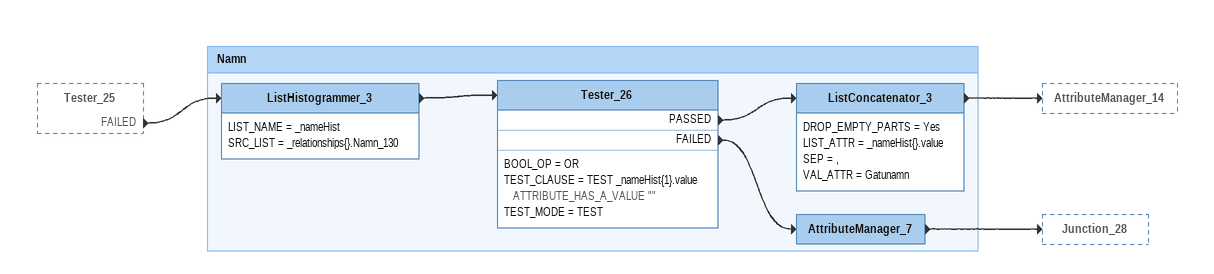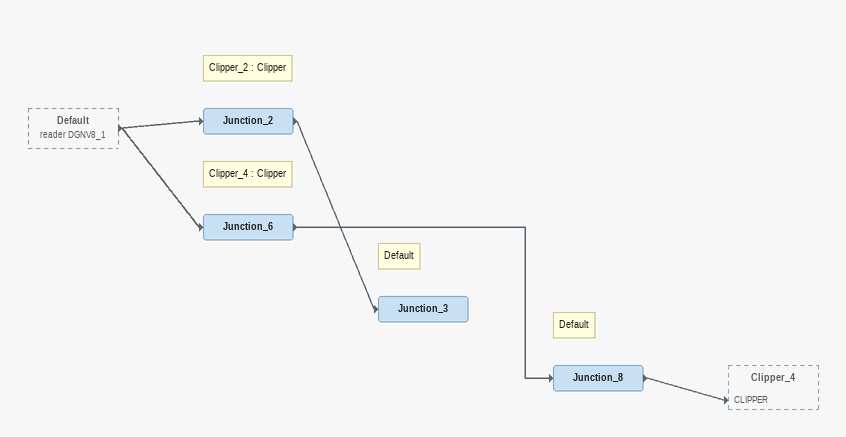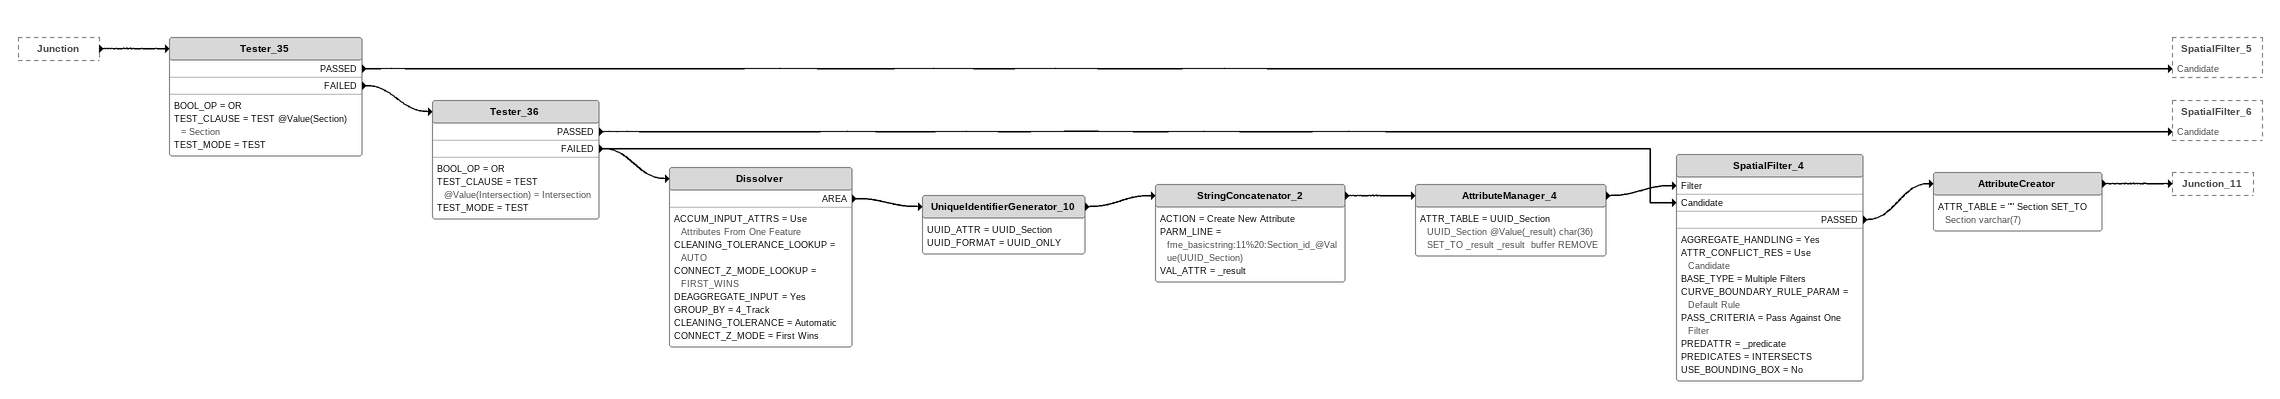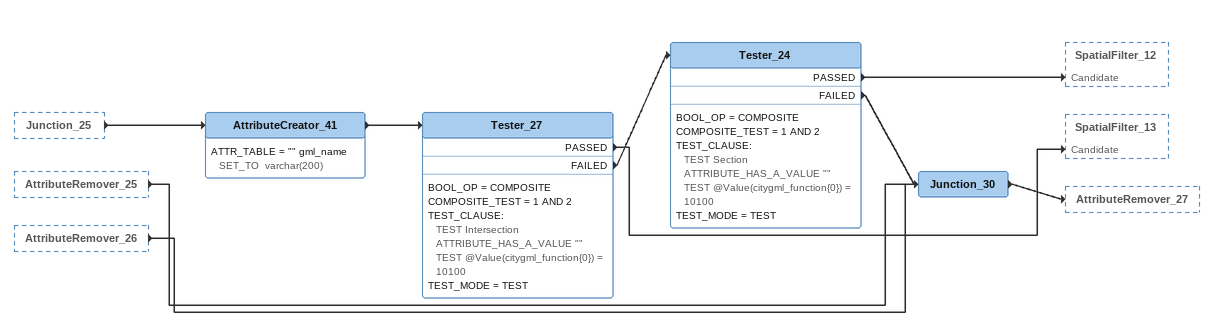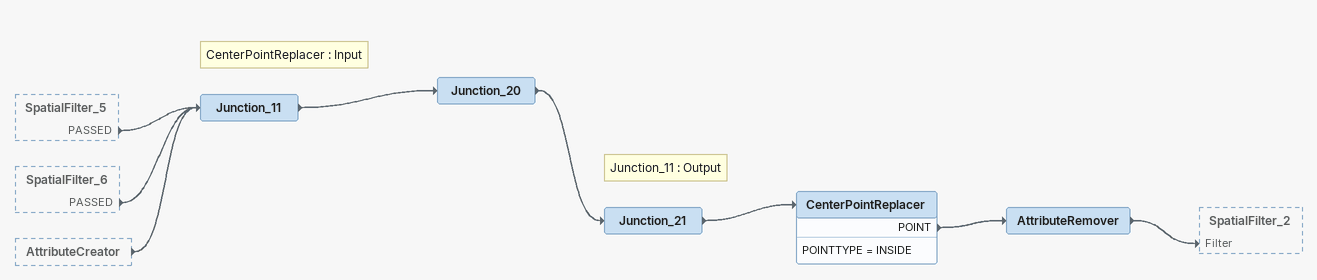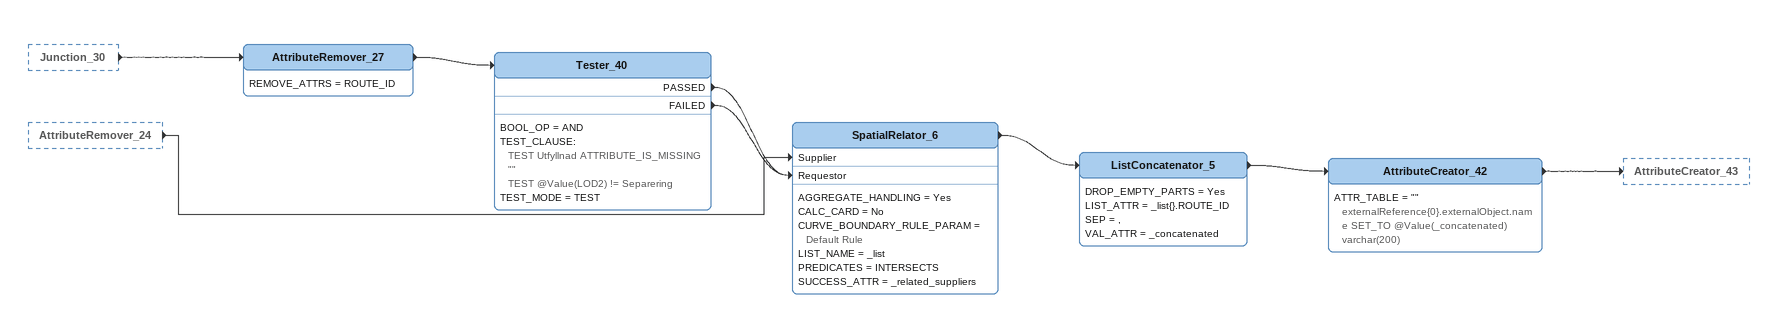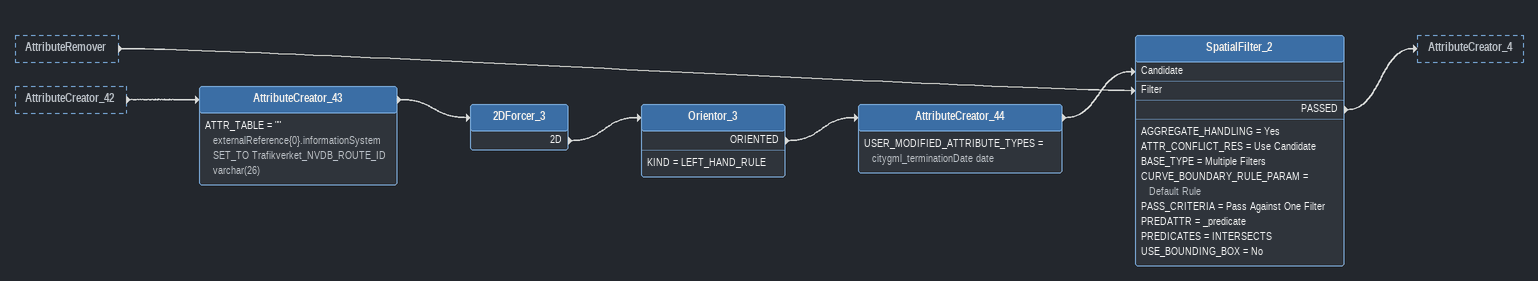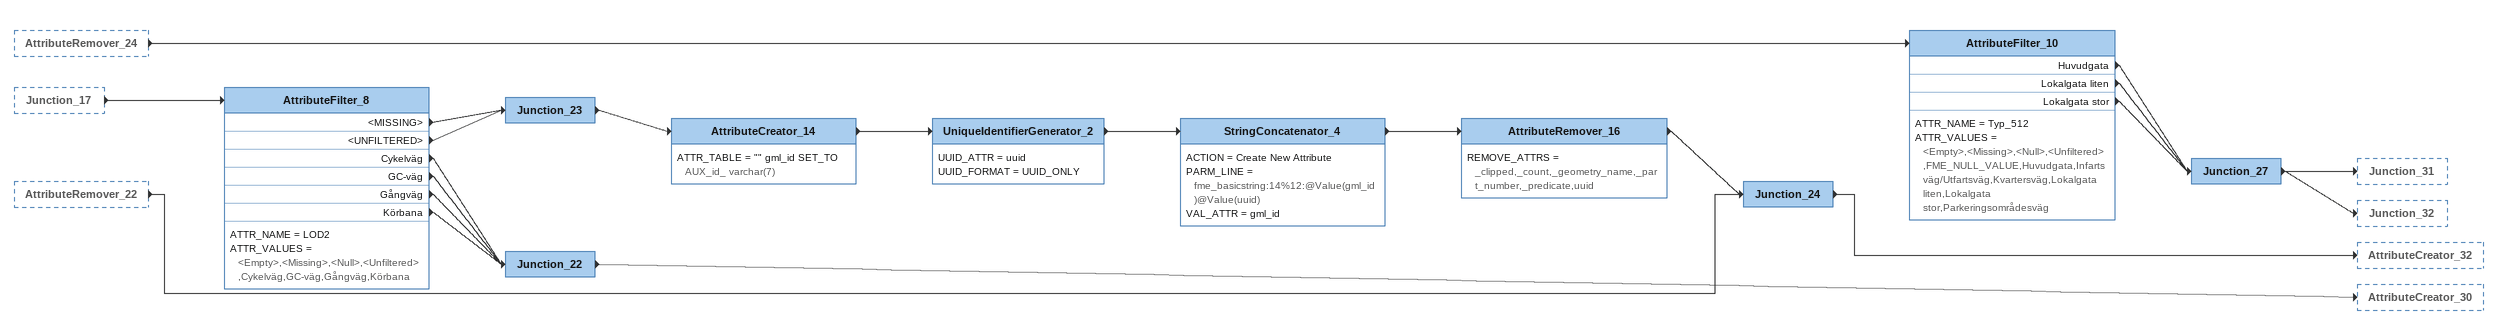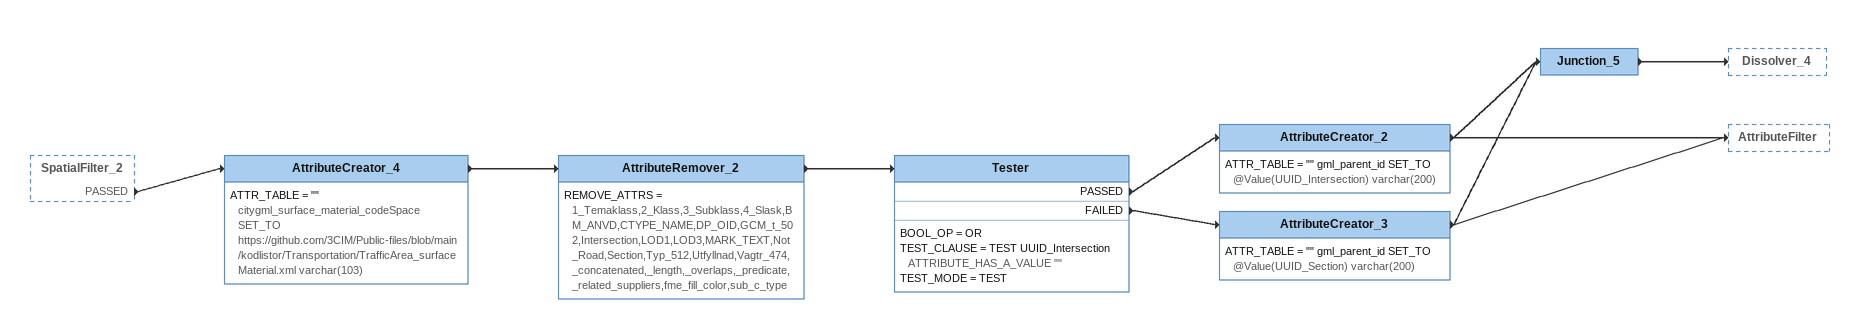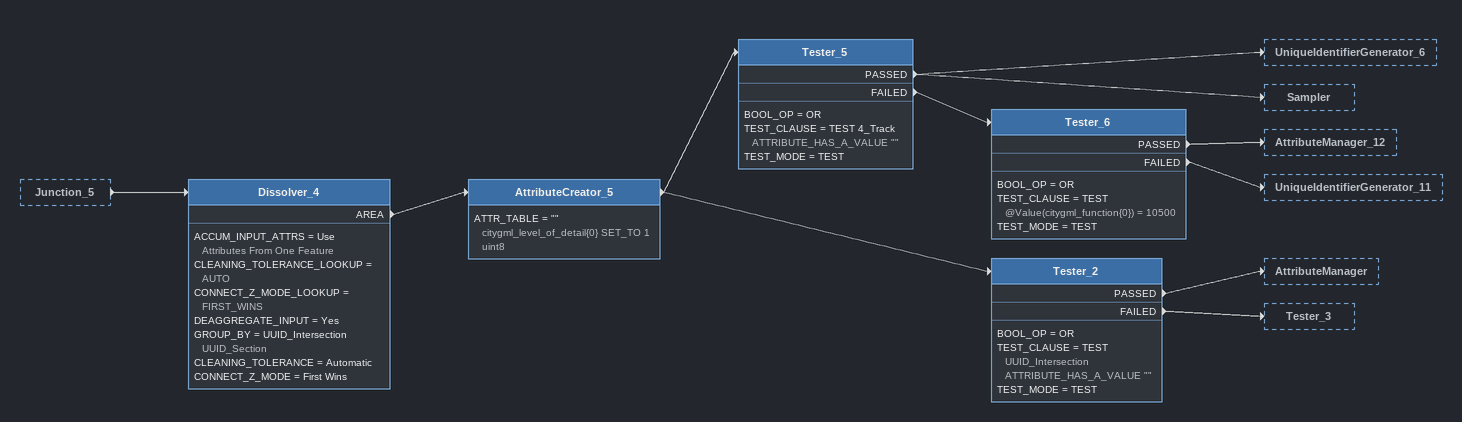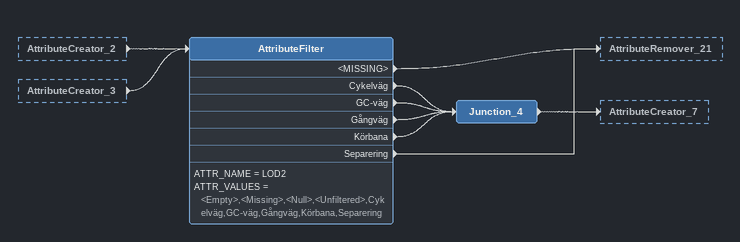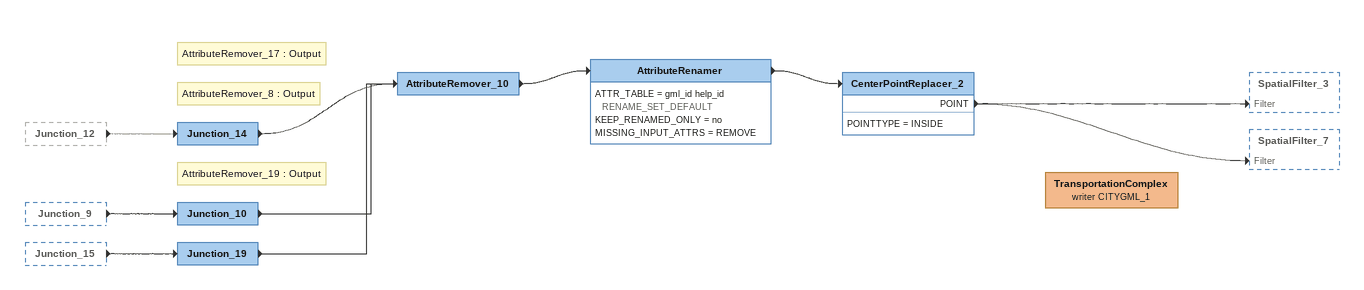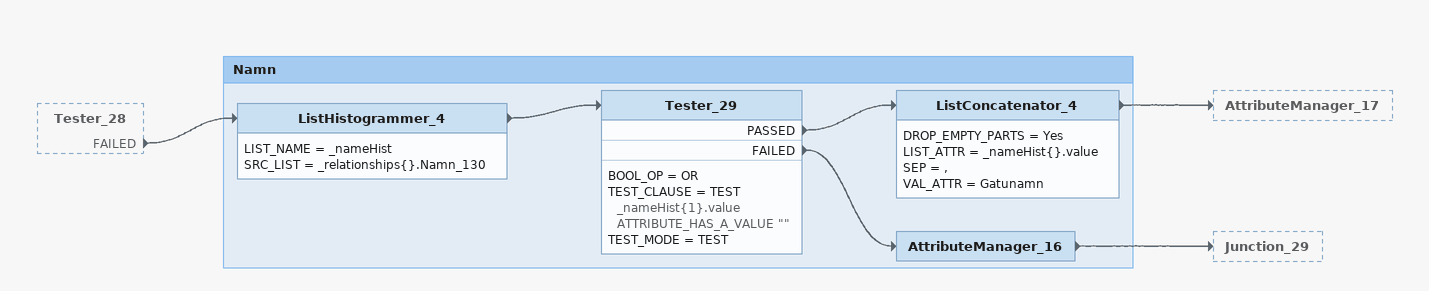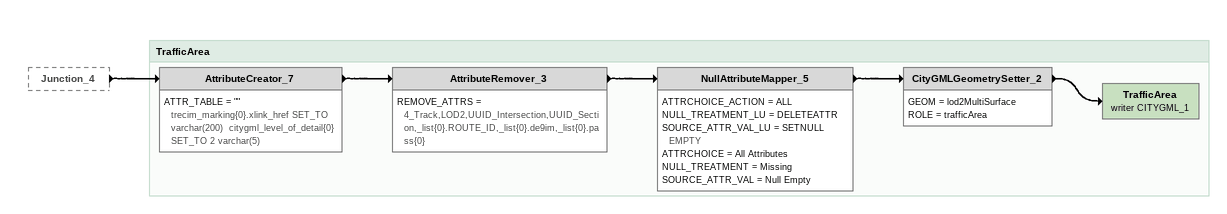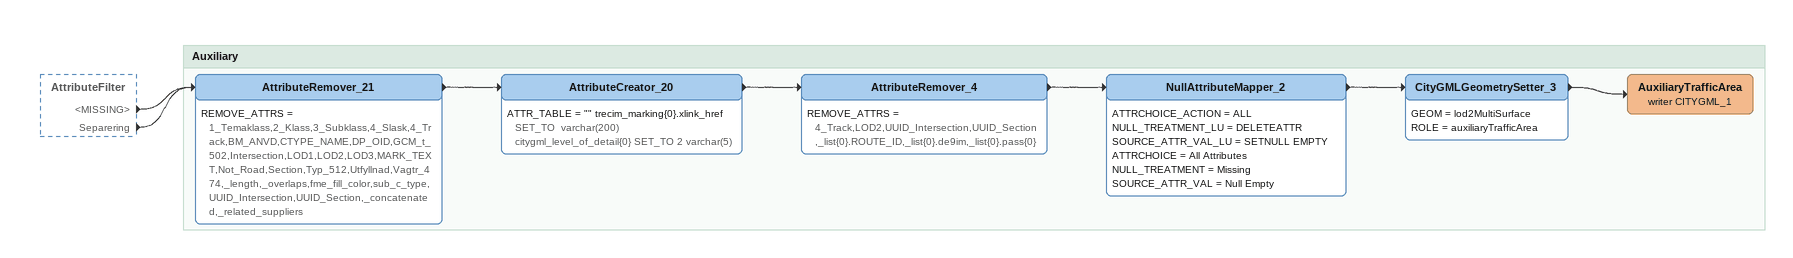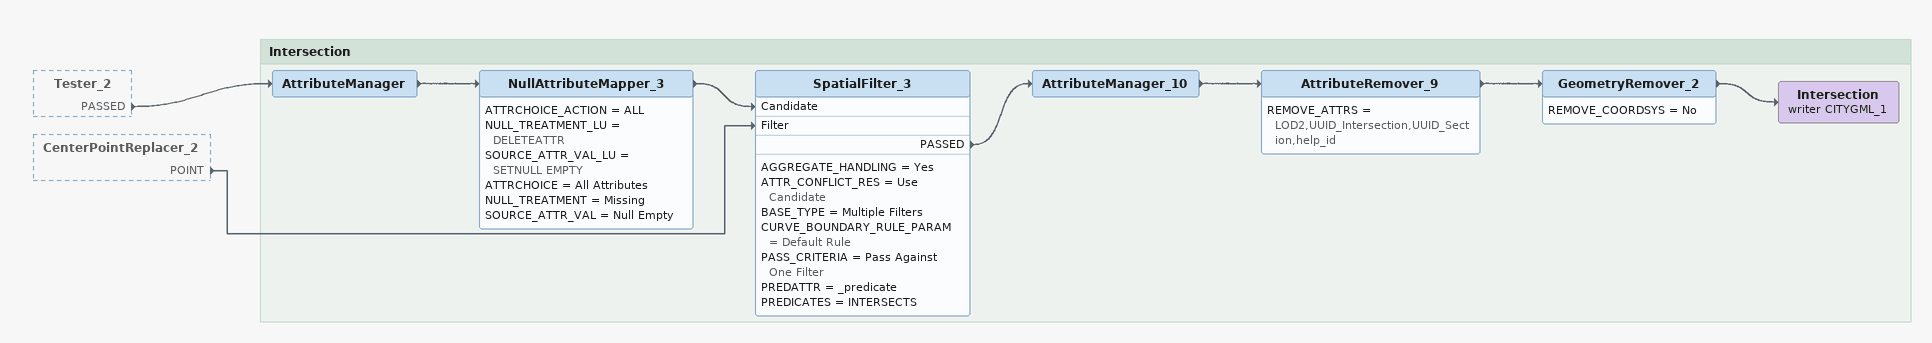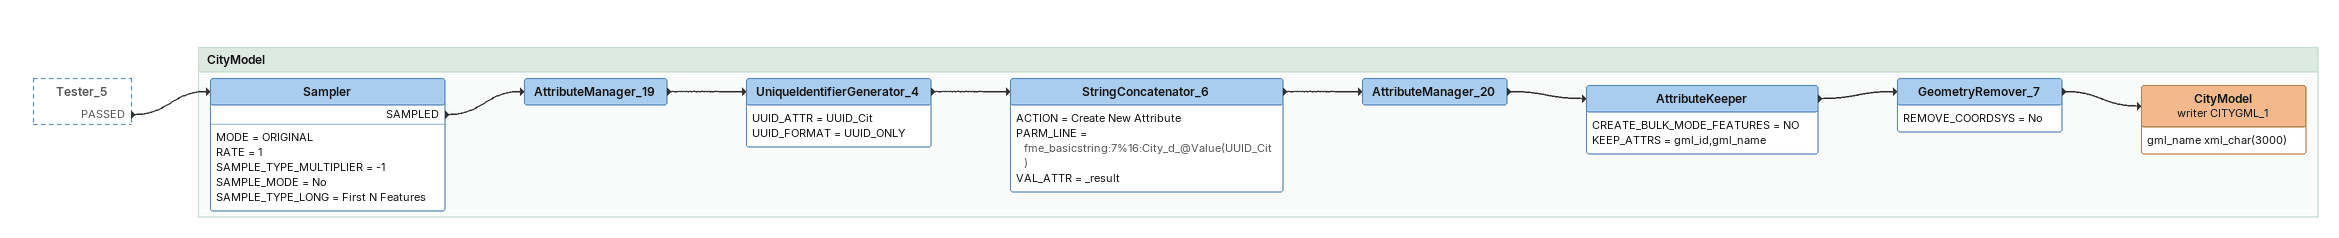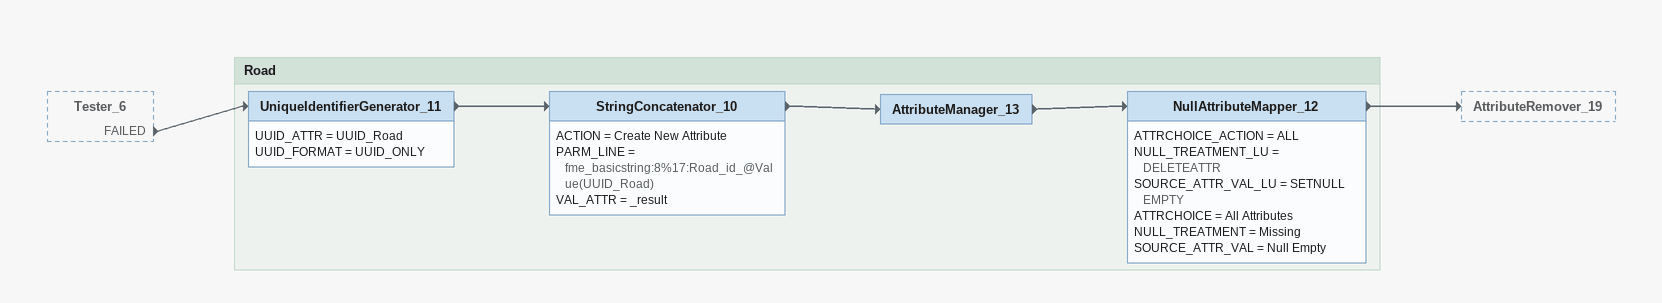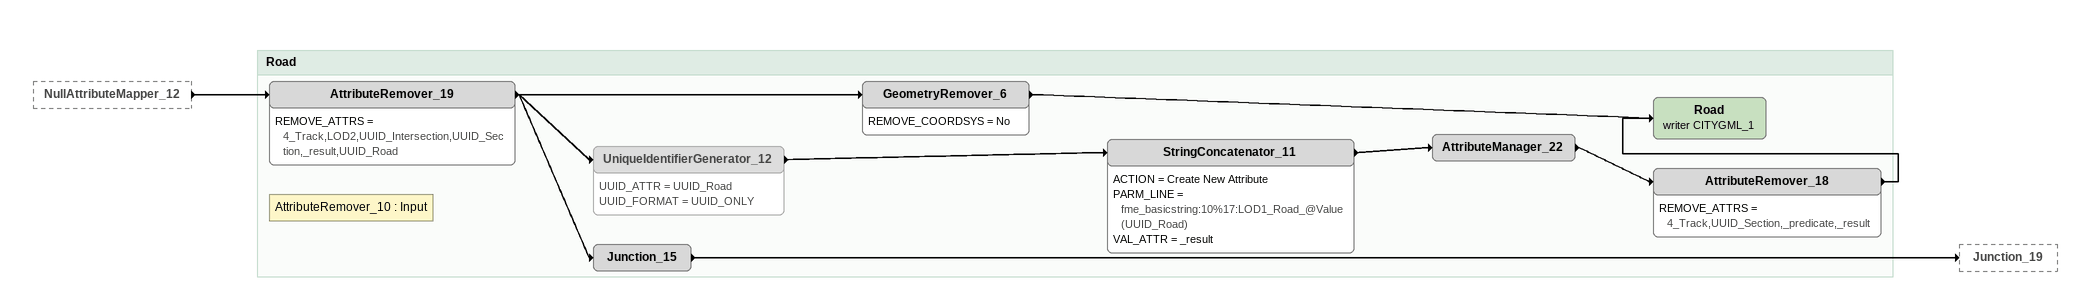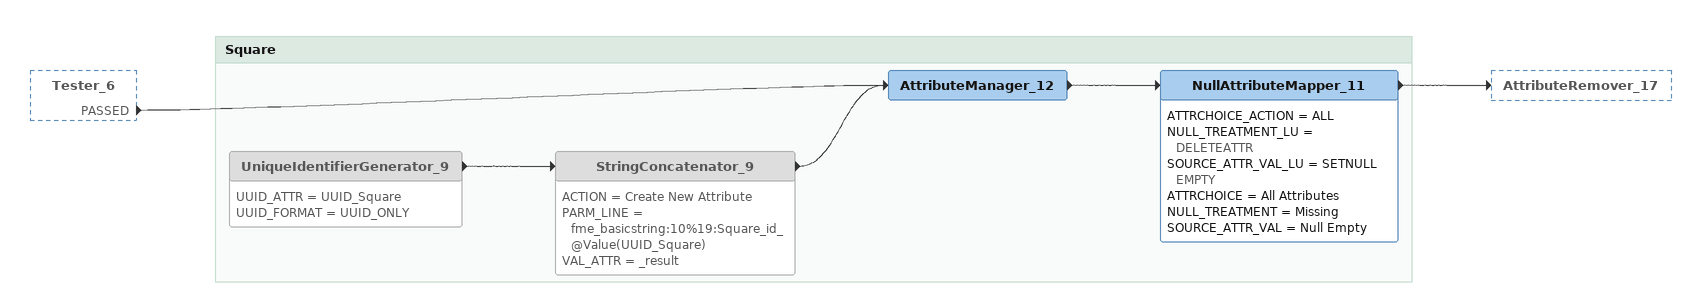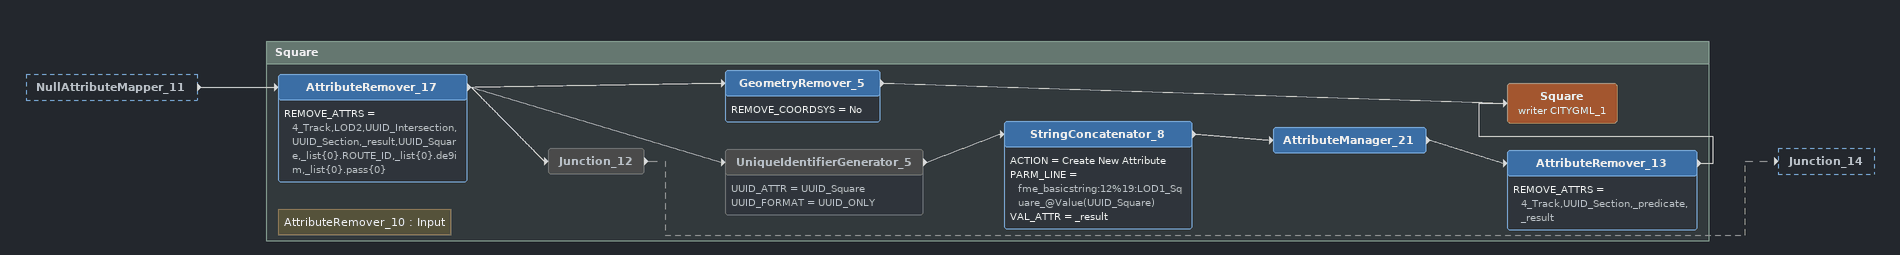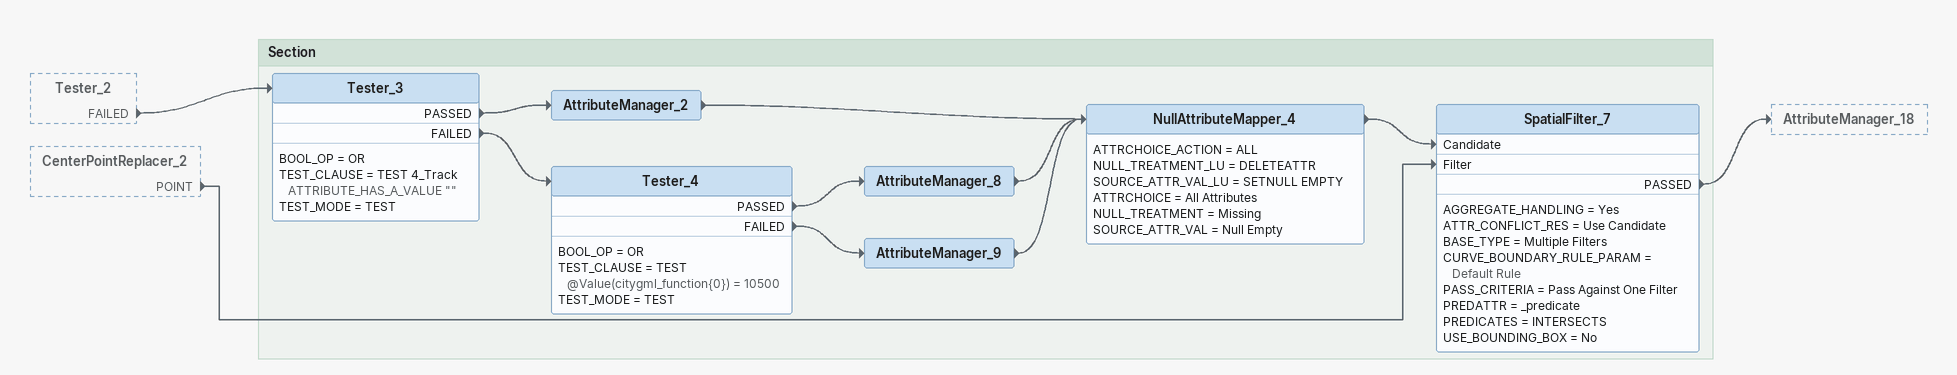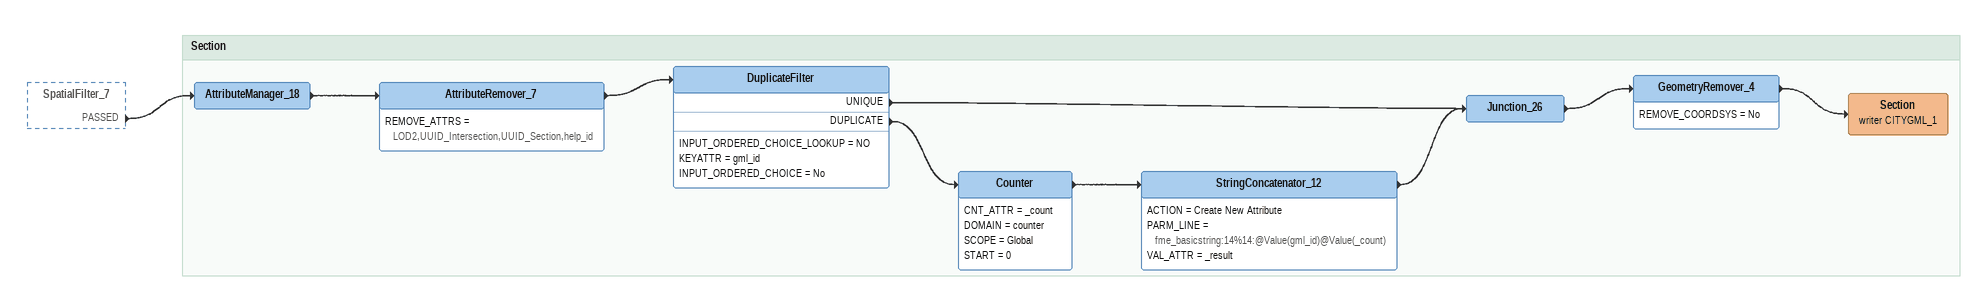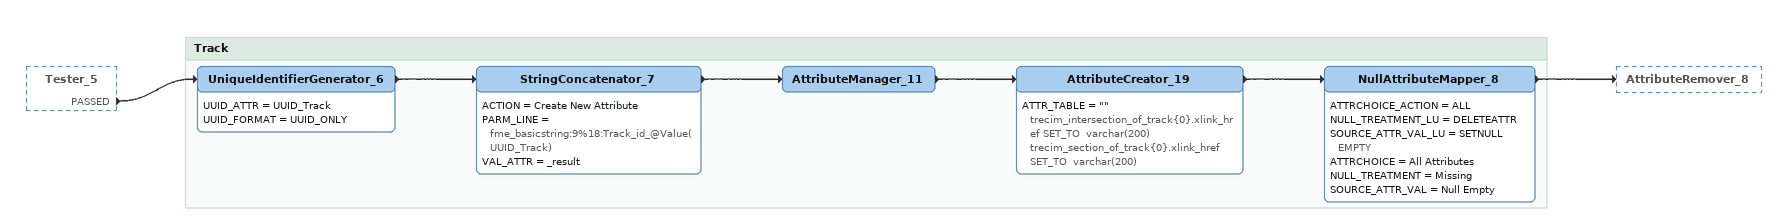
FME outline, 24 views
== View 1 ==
Tester_25 [outside]
    FAILED -> ListHistogrammer_3

Bookmark: Namn
ListHistogrammer_3
    LIST_NAME = _nameHist
    SRC_LIST = _relationships{}.Namn_130
    -> Tester_26
Tester_26
    BOOL_OP = OR
    TEST_CLAUSE = TEST _nameHist{1}.value ATTRIBUTE_HAS_A_VALUE ""
    TEST_MODE = TEST
    PASSED -> ListConcatenator_3
    FAILED -> AttributeManager_7
ListConcatenator_3
    DROP_EMPTY_PARTS = Yes
    LIST_ATTR = _nameHist{}.value
    SEP = ,
    VAL_ATTR = Gatunamn
    -> AttributeManager_14
AttributeManager_7
    -> Junction_28

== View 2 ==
Default (reader DGNV8_1) [outside]
    -> Junction_2
    -> Junction_6
Note: Clipper_2 : Clipper
Junction_2
    -> Junction_3
Note: Default
Junction_3
Note: Clipper_4 : Clipper
Junction_6
    -> Junction_8
Note: Default
Junction_8
    -> Clipper_4 [CLIPPER]

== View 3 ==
Junction [outside]
    -> Tester_35
Tester_35
    BOOL_OP = OR
    TEST_CLAUSE = TEST @Value(Section) = Section
    TEST_MODE = TEST
    PASSED -> SpatialFilter_5 [Candidate]
    FAILED -> Tester_36
Tester_36
    BOOL_OP = OR
    TEST_CLAUSE = TEST @Value(Intersection) = Intersection
    TEST_MODE = TEST
    PASSED -> SpatialFilter_6 [Candidate]
    FAILED -> Dissolver
    FAILED -> SpatialFilter_4 [Candidate]
Dissolver
    ACCUM_INPUT_ATTRS = Use Attributes From One Feature
    CLEANING_TOLERANCE_LOOKUP = AUTO
    CONNECT_Z_MODE_LOOKUP = FIRST_WINS
    DEAGGREGATE_INPUT = Yes
    GROUP_BY = 4_Track
    CLEANING_TOLERANCE = Automatic
    CONNECT_Z_MODE = First Wins
    AREA -> UniqueIdentifierGenerator_10
UniqueIdentifierGenerator_10
    UUID_ATTR = UUID_Section
    UUID_FORMAT = UUID_ONLY
    -> StringConcatenator_2
StringConcatenator_2
    ACTION = Create New Attribute
    PARM_LINE = fme_basicstring:11%20:Section_id_@Value(UUID_Section)
    VAL_ATTR = _result
    -> AttributeManager_4
AttributeManager_4
    ATTR_TABLE = UUID_Section UUID_Section @Value(_result) char(36) SET_TO _result _result  buffer REMOVE
    -> SpatialFilter_4 [Filter]
SpatialFilter_4
    AGGREGATE_HANDLING = Yes
    ATTR_CONFLICT_RES = Use Candidate
    BASE_TYPE = Multiple Filters
    CURVE_BOUNDARY_RULE_PARAM = Default Rule
    PASS_CRITERIA = Pass Against One Filter
    PREDATTR = _predicate
    PREDICATES = INTERSECTS
    USE_BOUNDING_BOX = No
    PASSED -> AttributeCreator
AttributeCreator
    ATTR_TABLE = "" Section SET_TO Section varchar(7)
    -> Junction_11

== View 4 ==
Junction_25 [outside]
    -> AttributeCreator_41
AttributeRemover_25 [outside]
    -> Junction_30
AttributeRemover_26 [outside]
    -> Junction_30
AttributeCreator_41
    ATTR_TABLE = "" gml_name SET_TO  varchar(200)
    -> Tester_27
Tester_27
    BOOL_OP = COMPOSITE
    COMPOSITE_TEST = 1 AND 2
    TEST_CLAUSE:
      TEST Intersection ATTRIBUTE_HAS_A_VALUE ""
      TEST @Value(citygml_function{0}) = 10100
    TEST_MODE = TEST
    PASSED -> SpatialFilter_13 [Candidate]
    FAILED -> Tester_24
Tester_24
    BOOL_OP = COMPOSITE
    COMPOSITE_TEST = 1 AND 2
    TEST_CLAUSE:
      TEST Section ATTRIBUTE_HAS_A_VALUE ""
      TEST @Value(citygml_function{0}) = 10100
    TEST_MODE = TEST
    PASSED -> SpatialFilter_12 [Candidate]
    FAILED -> Junction_30
Junction_30
    -> AttributeRemover_27

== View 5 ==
SpatialFilter_5 [outside]
    PASSED -> Junction_11
SpatialFilter_6 [outside]
    PASSED -> Junction_11
AttributeCreator [outside]
    -> Junction_11
Junction_11
    -> Junction_20
Note: CenterPointReplacer : Input
Junction_20
    -> Junction_21
Note: Junction_11 : Output
Junction_21
    -> CenterPointReplacer
CenterPointReplacer
    POINTTYPE = INSIDE
    POINT -> AttributeRemover
AttributeRemover
    -> SpatialFilter_2 [Filter]

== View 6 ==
Junction_30 [outside]
    -> AttributeRemover_27
AttributeRemover_24 [outside]
    -> SpatialRelator_6 [Supplier]
AttributeRemover_27
    REMOVE_ATTRS = ROUTE_ID
    -> Tester_40
Tester_40
    BOOL_OP = AND
    TEST_CLAUSE:
      TEST Utfyllnad ATTRIBUTE_IS_MISSING ""
      TEST @Value(LOD2) != Separering
    TEST_MODE = TEST
    PASSED -> SpatialRelator_6 [Requestor]
    FAILED -> SpatialRelator_6 [Requestor]
SpatialRelator_6
    AGGREGATE_HANDLING = Yes
    CALC_CARD = No
    CURVE_BOUNDARY_RULE_PARAM = Default Rule
    LIST_NAME = _list
    PREDICATES = INTERSECTS
    SUCCESS_ATTR = _related_suppliers
    -> ListConcatenator_5
ListConcatenator_5
    DROP_EMPTY_PARTS = Yes
    LIST_ATTR = _list{}.ROUTE_ID
    SEP = ,
    VAL_ATTR = _concatenated
    -> AttributeCreator_42
AttributeCreator_42
    ATTR_TABLE = "" externalReference{0}.externalObject.name SET_TO @Value(_concatenated) varchar(200)
    -> AttributeCreator_43

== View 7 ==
AttributeRemover [outside]
    -> SpatialFilter_2 [Filter]
AttributeCreator_42 [outside]
    -> AttributeCreator_43
AttributeCreator_43
    ATTR_TABLE = "" externalReference{0}.informationSystem SET_TO Trafikverket_NVDB_ROUTE_ID varchar(26)
    -> 2DForcer_3
2DForcer_3
    2D -> Orientor_3
Orientor_3
    KIND = LEFT_HAND_RULE
    ORIENTED -> AttributeCreator_44
AttributeCreator_44
    USER_MODIFIED_ATTRIBUTE_TYPES = citygml_terminationDate date
    -> SpatialFilter_2 [Candidate]
SpatialFilter_2
    AGGREGATE_HANDLING = Yes
    ATTR_CONFLICT_RES = Use Candidate
    BASE_TYPE = Multiple Filters
    CURVE_BOUNDARY_RULE_PARAM = Default Rule
    PASS_CRITERIA = Pass Against One Filter
    PREDATTR = _predicate
    PREDICATES = INTERSECTS
    USE_BOUNDING_BOX = No
    PASSED -> AttributeCreator_4

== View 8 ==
AttributeRemover_24 [outside]
    -> AttributeFilter_10
Junction_17 [outside]
    -> AttributeFilter_8
AttributeRemover_22 [outside]
    -> Junction_24
AttributeFilter_8
    ATTR_NAME = LOD2
    ATTR_VALUES = <Empty>,<Missing>,<Null>,<Unfiltered>,Cykelväg,GC-väg,Gångväg,Körbana
    <MISSING> -> Junction_23
    <UNFILTERED> -> Junction_23
    Cykelväg -> Junction_22
    GC-väg -> Junction_22
    Gångväg -> Junction_22
    Körbana -> Junction_22
Junction_23
    -> AttributeCreator_14
AttributeCreator_14
    ATTR_TABLE = "" gml_id SET_TO AUX_id_ varchar(7)
    -> UniqueIdentifierGenerator_2
UniqueIdentifierGenerator_2
    UUID_ATTR = uuid
    UUID_FORMAT = UUID_ONLY
    -> StringConcatenator_4
StringConcatenator_4
    ACTION = Create New Attribute
    PARM_LINE = fme_basicstring:14%12:@Value(gml_id)@Value(uuid)
    VAL_ATTR = gml_id
    -> AttributeRemover_16
AttributeRemover_16
    REMOVE_ATTRS = _clipped,_count,_geometry_name,_part_number,_predicate,uuid
    -> Junction_24
Junction_22
    -> AttributeCreator_30
Junction_24
    -> AttributeCreator_32
AttributeFilter_10
    ATTR_NAME = Typ_512
    ATTR_VALUES = <Empty>,<Missing>,<Null>,<Unfiltered>,FME_NULL_VALUE,Huvudgata,Infartsväg/Utfartsväg,Kvartersväg,Lokalgata liten,Lokalgata stor,Parkeringsområdesväg
    Huvudgata -> Junction_27
    Lokalgata liten -> Junction_27
    Lokalgata stor -> Junction_27
Junction_27
    -> Junction_31
    -> Junction_32

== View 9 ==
SpatialFilter_2 [outside]
    PASSED -> AttributeCreator_4
AttributeCreator_4
    ATTR_TABLE = "" citygml_surface_material_codeSpace SET_TO https://github.com/3CIM/Public-files/blob/main/kodlistor/Transportation/TrafficArea_surfaceMaterial.xml varchar(103)
    -> AttributeRemover_2
AttributeRemover_2
    REMOVE_ATTRS = 1_Temaklass,2_Klass,3_Subklass,4_Slask,BM_ANVD,CTYPE_NAME,DP_OID,GCM_t_502,Intersection,LOD1,LOD3,MARK_TEXT,Not_Road,Section,Typ_512,Utfyllnad,Vagtr_474,_concatenated,_length,_overlaps,_predicate,_related_suppliers,fme_fill_color,sub_c_type
    -> Tester
Tester
    BOOL_OP = OR
    TEST_CLAUSE = TEST UUID_Intersection ATTRIBUTE_HAS_A_VALUE ""
    TEST_MODE = TEST
    PASSED -> AttributeCreator_2
    FAILED -> AttributeCreator_3
AttributeCreator_2
    ATTR_TABLE = "" gml_parent_id SET_TO @Value(UUID_Intersection) varchar(200)
    -> AttributeFilter
    -> Junction_5
AttributeCreator_3
    ATTR_TABLE = "" gml_parent_id SET_TO @Value(UUID_Section) varchar(200)
    -> AttributeFilter
    -> Junction_5
Junction_5
    -> Dissolver_4

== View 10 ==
Junction_5 [outside]
    -> Dissolver_4
Dissolver_4
    ACCUM_INPUT_ATTRS = Use Attributes From One Feature
    CLEANING_TOLERANCE_LOOKUP = AUTO
    CONNECT_Z_MODE_LOOKUP = FIRST_WINS
    DEAGGREGATE_INPUT = Yes
    GROUP_BY = UUID_Intersection UUID_Section
    CLEANING_TOLERANCE = Automatic
    CONNECT_Z_MODE = First Wins
    AREA -> AttributeCreator_5
AttributeCreator_5
    ATTR_TABLE = "" citygml_level_of_detail{0} SET_TO 1 uint8
    -> Tester_2
    -> Tester_5
Tester_5
    BOOL_OP = OR
    TEST_CLAUSE = TEST 4_Track ATTRIBUTE_HAS_A_VALUE ""
    TEST_MODE = TEST
    PASSED -> UniqueIdentifierGenerator_6
    PASSED -> Sampler
    FAILED -> Tester_6
Tester_6
    BOOL_OP = OR
    TEST_CLAUSE = TEST @Value(citygml_function{0}) = 10500
    TEST_MODE = TEST
    PASSED -> AttributeManager_12
    FAILED -> UniqueIdentifierGenerator_11
Tester_2
    BOOL_OP = OR
    TEST_CLAUSE = TEST UUID_Intersection ATTRIBUTE_HAS_A_VALUE ""
    TEST_MODE = TEST
    PASSED -> AttributeManager
    FAILED -> Tester_3

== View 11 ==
AttributeCreator_2 [outside]
    -> AttributeFilter
AttributeCreator_3 [outside]
    -> AttributeFilter
AttributeFilter
    ATTR_NAME = LOD2
    ATTR_VALUES = <Empty>,<Missing>,<Null>,<Unfiltered>,Cykelväg,GC-väg,Gångväg,Körbana,Separering
    <MISSING> -> AttributeRemover_21
    Cykelväg -> Junction_4
    GC-väg -> Junction_4
    Gångväg -> Junction_4
    Körbana -> Junction_4
    Separering -> AttributeRemover_21
Junction_4
    -> AttributeCreator_7

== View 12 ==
Junction_12 [outside]
    -> Junction_14 [off]
Junction_9 [outside]
    -> Junction_10
Junction_15 [outside]
    -> Junction_19
Note: AttributeRemover_8 : Output
Junction_10
    -> AttributeRemover_10
Note: AttributeRemover_19 : Output
Junction_19
    -> AttributeRemover_10
TransportationComplex (writer CITYGML_1)
Note: AttributeRemover_17 : Output
Junction_14
    -> AttributeRemover_10
AttributeRemover_10
    -> AttributeRenamer
AttributeRenamer
    ATTR_TABLE = gml_id help_id RENAME_SET_DEFAULT
    KEEP_RENAMED_ONLY = no
    MISSING_INPUT_ATTRS = REMOVE
    -> CenterPointReplacer_2
CenterPointReplacer_2
    POINTTYPE = INSIDE
    POINT -> SpatialFilter_3 [Filter]
    POINT -> SpatialFilter_7 [Filter]

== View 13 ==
Tester_28 [outside]
    FAILED -> ListHistogrammer_4

Bookmark: Namn
ListHistogrammer_4
    LIST_NAME = _nameHist
    SRC_LIST = _relationships{}.Namn_130
    -> Tester_29
Tester_29
    BOOL_OP = OR
    TEST_CLAUSE = TEST _nameHist{1}.value ATTRIBUTE_HAS_A_VALUE ""
    TEST_MODE = TEST
    PASSED -> ListConcatenator_4
    FAILED -> AttributeManager_16
ListConcatenator_4
    DROP_EMPTY_PARTS = Yes
    LIST_ATTR = _nameHist{}.value
    SEP = ,
    VAL_ATTR = Gatunamn
    -> AttributeManager_17
AttributeManager_16
    -> Junction_29

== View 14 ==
Junction_4 [outside]
    -> AttributeCreator_7

Bookmark: TrafficArea
AttributeCreator_7
    ATTR_TABLE = "" trecim_marking{0}.xlink_href SET_TO  varchar(200)  citygml_level_of_detail{0} SET_TO 2 varchar(5)
    -> AttributeRemover_3
AttributeRemover_3
    REMOVE_ATTRS = 4_Track,LOD2,UUID_Intersection,UUID_Section,_list{0}.ROUTE_ID,_list{0}.de9im,_list{0}.pass{0}
    -> NullAttributeMapper_5
NullAttributeMapper_5
    ATTRCHOICE_ACTION = ALL
    NULL_TREATMENT_LU = DELETEATTR
    SOURCE_ATTR_VAL_LU = SETNULL EMPTY
    ATTRCHOICE = All Attributes
    NULL_TREATMENT = Missing
    SOURCE_ATTR_VAL = Null Empty
    -> CityGMLGeometrySetter_2
CityGMLGeometrySetter_2
    GEOM = lod2MultiSurface
    ROLE = trafficArea
    -> TrafficArea (writer CITYGML_1)
TrafficArea (writer CITYGML_1)

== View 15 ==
AttributeFilter [outside]
    <MISSING> -> AttributeRemover_21
    Separering -> AttributeRemover_21

Bookmark: Auxiliary
AttributeRemover_21
    REMOVE_ATTRS = 1_Temaklass,2_Klass,3_Subklass,4_Slask,4_Track,BM_ANVD,CTYPE_NAME,DP_OID,GCM_t_502,Intersection,LOD1,LOD2,LOD3,MARK_TEXT,Not_Road,Section,Typ_512,Utfyllnad,Vagtr_474,_length,_overlaps,fme_fill_color,sub_c_type,UUID_Intersection,UUID_Section,_concatenated,_related_suppliers
    -> AttributeCreator_20
AttributeCreator_20
    ATTR_TABLE = "" trecim_marking{0}.xlink_href SET_TO  varchar(200)  citygml_level_of_detail{0} SET_TO 2 varchar(5)
    -> AttributeRemover_4
AttributeRemover_4
    REMOVE_ATTRS = 4_Track,LOD2,UUID_Intersection,UUID_Section,_list{0}.ROUTE_ID,_list{0}.de9im,_list{0}.pass{0}
    -> NullAttributeMapper_2
NullAttributeMapper_2
    ATTRCHOICE_ACTION = ALL
    NULL_TREATMENT_LU = DELETEATTR
    SOURCE_ATTR_VAL_LU = SETNULL EMPTY
    ATTRCHOICE = All Attributes
    NULL_TREATMENT = Missing
    SOURCE_ATTR_VAL = Null Empty
    -> CityGMLGeometrySetter_3
CityGMLGeometrySetter_3
    GEOM = lod2MultiSurface
    ROLE = auxiliaryTrafficArea
    -> AuxiliaryTrafficArea (writer CITYGML_1)
AuxiliaryTrafficArea (writer CITYGML_1)

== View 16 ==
Tester_2 [outside]
    PASSED -> AttributeManager
CenterPointReplacer_2 [outside]
    POINT -> SpatialFilter_3 [Filter]

Bookmark: Intersection
AttributeManager
    -> NullAttributeMapper_3
NullAttributeMapper_3
    ATTRCHOICE_ACTION = ALL
    NULL_TREATMENT_LU = DELETEATTR
    SOURCE_ATTR_VAL_LU = SETNULL EMPTY
    ATTRCHOICE = All Attributes
    NULL_TREATMENT = Missing
    SOURCE_ATTR_VAL = Null Empty
    -> SpatialFilter_3 [Candidate]
SpatialFilter_3
    AGGREGATE_HANDLING = Yes
    ATTR_CONFLICT_RES = Use Candidate
    BASE_TYPE = Multiple Filters
    CURVE_BOUNDARY_RULE_PARAM = Default Rule
    PASS_CRITERIA = Pass Against One Filter
    PREDATTR = _predicate
    PREDICATES = INTERSECTS
    PASSED -> AttributeManager_10
AttributeManager_10
    -> AttributeRemover_9
AttributeRemover_9
    REMOVE_ATTRS = LOD2,UUID_Intersection,UUID_Section,help_id
    -> GeometryRemover_2
GeometryRemover_2
    REMOVE_COORDSYS = No
    -> Intersection (writer CITYGML_1)
Intersection (writer CITYGML_1)

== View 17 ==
Tester_5 [outside]
    PASSED -> Sampler

Bookmark: CityModel
Sampler
    MODE = ORIGINAL
    RATE = 1
    SAMPLE_TYPE_MULTIPLIER = -1
    SAMPLE_MODE = No
    SAMPLE_TYPE_LONG = First N Features
    SAMPLED -> AttributeManager_19
AttributeManager_19
    -> UniqueIdentifierGenerator_4
UniqueIdentifierGenerator_4
    UUID_ATTR = UUID_Cit
    UUID_FORMAT = UUID_ONLY
    -> StringConcatenator_6
StringConcatenator_6
    ACTION = Create New Attribute
    PARM_LINE = fme_basicstring:7%16:City_d_@Value(UUID_Cit)
    VAL_ATTR = _result
    -> AttributeManager_20
AttributeManager_20
    -> AttributeKeeper
AttributeKeeper
    CREATE_BULK_MODE_FEATURES = NO
    KEEP_ATTRS = gml_id,gml_name
    -> GeometryRemover_7
GeometryRemover_7
    REMOVE_COORDSYS = No
    -> CityModel (writer CITYGML_1)
CityModel (writer CITYGML_1)
    attributes: gml_name xml_char(3000)

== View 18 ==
Tester_6 [outside]
    FAILED -> UniqueIdentifierGenerator_11

Bookmark: Road
UniqueIdentifierGenerator_11
    UUID_ATTR = UUID_Road
    UUID_FORMAT = UUID_ONLY
    -> StringConcatenator_10
StringConcatenator_10
    ACTION = Create New Attribute
    PARM_LINE = fme_basicstring:8%17:Road_id_@Value(UUID_Road)
    VAL_ATTR = _result
    -> AttributeManager_13
AttributeManager_13
    -> NullAttributeMapper_12
NullAttributeMapper_12
    ATTRCHOICE_ACTION = ALL
    NULL_TREATMENT_LU = DELETEATTR
    SOURCE_ATTR_VAL_LU = SETNULL EMPTY
    ATTRCHOICE = All Attributes
    NULL_TREATMENT = Missing
    SOURCE_ATTR_VAL = Null Empty
    -> AttributeRemover_19

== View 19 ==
NullAttributeMapper_12 [outside]
    -> AttributeRemover_19

Bookmark: Road
AttributeRemover_19
    REMOVE_ATTRS = 4_Track,LOD2,UUID_Intersection,UUID_Section,_result,UUID_Road
    -> GeometryRemover_6
    -> UniqueIdentifierGenerator_12
    -> Junction_15
GeometryRemover_6
    REMOVE_COORDSYS = No
    -> Road (writer CITYGML_1)
UniqueIdentifierGenerator_12 [off]
    UUID_ATTR = UUID_Road
    UUID_FORMAT = UUID_ONLY
    -> StringConcatenator_11
StringConcatenator_11
    ACTION = Create New Attribute
    PARM_LINE = fme_basicstring:10%17:LOD1_Road_@Value(UUID_Road)
    VAL_ATTR = _result
    -> AttributeManager_22
AttributeManager_22
    -> AttributeRemover_18
AttributeRemover_18
    REMOVE_ATTRS = 4_Track,UUID_Section,_predicate,_result
    -> Road (writer CITYGML_1)
Road (writer CITYGML_1)
Note: AttributeRemover_10 : Input
Junction_15
    -> Junction_19

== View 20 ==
Tester_6 [outside]
    PASSED -> AttributeManager_12

Bookmark: Square
UniqueIdentifierGenerator_9 [off]
    UUID_ATTR = UUID_Square
    UUID_FORMAT = UUID_ONLY
    -> StringConcatenator_9
StringConcatenator_9 [off]
    ACTION = Create New Attribute
    PARM_LINE = fme_basicstring:10%19:Square_id_@Value(UUID_Square)
    VAL_ATTR = _result
    -> AttributeManager_12
AttributeManager_12
    -> NullAttributeMapper_11
NullAttributeMapper_11
    ATTRCHOICE_ACTION = ALL
    NULL_TREATMENT_LU = DELETEATTR
    SOURCE_ATTR_VAL_LU = SETNULL EMPTY
    ATTRCHOICE = All Attributes
    NULL_TREATMENT = Missing
    SOURCE_ATTR_VAL = Null Empty
    -> AttributeRemover_17

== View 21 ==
NullAttributeMapper_11 [outside]
    -> AttributeRemover_17

Bookmark: Square
AttributeRemover_17
    REMOVE_ATTRS = 4_Track,LOD2,UUID_Intersection,UUID_Section,_result,UUID_Square,_list{0}.ROUTE_ID,_list{0}.de9im,_list{0}.pass{0}
    -> GeometryRemover_5
    -> UniqueIdentifierGenerator_5
    -> Junction_12
GeometryRemover_5
    REMOVE_COORDSYS = No
    -> Square (writer CITYGML_1)
UniqueIdentifierGenerator_5 [off]
    UUID_ATTR = UUID_Square
    UUID_FORMAT = UUID_ONLY
    -> StringConcatenator_8
StringConcatenator_8
    ACTION = Create New Attribute
    PARM_LINE = fme_basicstring:12%19:LOD1_Square_@Value(UUID_Square)
    VAL_ATTR = _result
    -> AttributeManager_21
AttributeManager_21
    -> AttributeRemover_13
AttributeRemover_13
    REMOVE_ATTRS = 4_Track,UUID_Section,_predicate,_result
    -> Square (writer CITYGML_1)
Square (writer CITYGML_1)
Note: AttributeRemover_10 : Input
Junction_12 [off]
    -> Junction_14 [off]

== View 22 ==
Tester_2 [outside]
    FAILED -> Tester_3
CenterPointReplacer_2 [outside]
    POINT -> SpatialFilter_7 [Filter]

Bookmark: Section
Tester_3
    BOOL_OP = OR
    TEST_CLAUSE = TEST 4_Track ATTRIBUTE_HAS_A_VALUE ""
    TEST_MODE = TEST
    PASSED -> AttributeManager_2
    FAILED -> Tester_4
AttributeManager_2
    -> NullAttributeMapper_4
Tester_4
    BOOL_OP = OR
    TEST_CLAUSE = TEST @Value(citygml_function{0}) = 10500
    TEST_MODE = TEST
    PASSED -> AttributeManager_8
    FAILED -> AttributeManager_9
AttributeManager_8
    -> NullAttributeMapper_4
AttributeManager_9
    -> NullAttributeMapper_4
NullAttributeMapper_4
    ATTRCHOICE_ACTION = ALL
    NULL_TREATMENT_LU = DELETEATTR
    SOURCE_ATTR_VAL_LU = SETNULL EMPTY
    ATTRCHOICE = All Attributes
    NULL_TREATMENT = Missing
    SOURCE_ATTR_VAL = Null Empty
    -> SpatialFilter_7 [Candidate]
SpatialFilter_7
    AGGREGATE_HANDLING = Yes
    ATTR_CONFLICT_RES = Use Candidate
    BASE_TYPE = Multiple Filters
    CURVE_BOUNDARY_RULE_PARAM = Default Rule
    PASS_CRITERIA = Pass Against One Filter
    PREDATTR = _predicate
    PREDICATES = INTERSECTS
    USE_BOUNDING_BOX = No
    PASSED -> AttributeManager_18

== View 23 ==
SpatialFilter_7 [outside]
    PASSED -> AttributeManager_18

Bookmark: Section
AttributeManager_18
    -> AttributeRemover_7
AttributeRemover_7
    REMOVE_ATTRS = LOD2,UUID_Intersection,UUID_Section,help_id
    -> DuplicateFilter
DuplicateFilter
    INPUT_ORDERED_CHOICE_LOOKUP = NO
    KEYATTR = gml_id
    INPUT_ORDERED_CHOICE = No
    UNIQUE -> Junction_26
    DUPLICATE -> Counter
Counter
    CNT_ATTR = _count
    DOMAIN = counter
    SCOPE = Global
    START = 0
    -> StringConcatenator_12
StringConcatenator_12
    ACTION = Create New Attribute
    PARM_LINE = fme_basicstring:14%14:@Value(gml_id)@Value(_count)
    VAL_ATTR = _result
    -> Junction_26
Junction_26
    -> GeometryRemover_4
GeometryRemover_4
    REMOVE_COORDSYS = No
    -> Section (writer CITYGML_1)
Section (writer CITYGML_1)

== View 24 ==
Tester_5 [outside]
    PASSED -> UniqueIdentifierGenerator_6

Bookmark: Track
UniqueIdentifierGenerator_6
    UUID_ATTR = UUID_Track
    UUID_FORMAT = UUID_ONLY
    -> StringConcatenator_7
StringConcatenator_7
    ACTION = Create New Attribute
    PARM_LINE = fme_basicstring:9%18:Track_id_@Value(UUID_Track)
    VAL_ATTR = _result
    -> AttributeManager_11
AttributeManager_11
    -> AttributeCreator_19
AttributeCreator_19
    ATTR_TABLE = "" trecim_intersection_of_track{0}.xlink_href SET_TO  varchar(200)  trecim_section_of_track{0}.xlink_href SET_TO  varchar(200)
    -> NullAttributeMapper_8
NullAttributeMapper_8
    ATTRCHOICE_ACTION = ALL
    NULL_TREATMENT_LU = DELETEATTR
    SOURCE_ATTR_VAL_LU = SETNULL EMPTY
    ATTRCHOICE = All Attributes
    NULL_TREATMENT = Missing
    SOURCE_ATTR_VAL = Null Empty
    -> AttributeRemover_8
